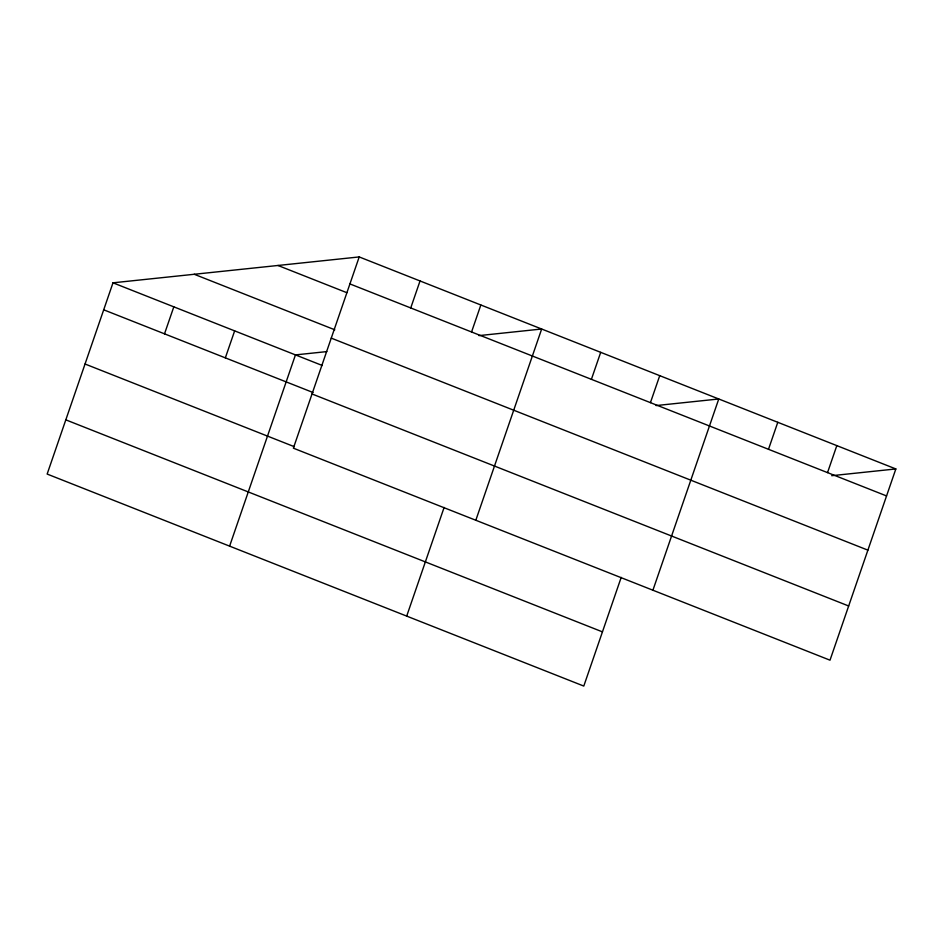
<?xml version="1.0" encoding="UTF-8"?>
<svg xmlns="http://www.w3.org/2000/svg" width="943" height="943" viewBox="0 0 943 943"><rect width="100%" height="100%" fill="white"/><g stroke="black" fill="none" stroke-linecap="round" stroke-linejoin="round"><path stroke-width="1.41" d="M359.212 256.932L293.367 448.173L830.005 660.183L895.85 468.942L359.212 256.932L112.995 282.817L47.15 474.058L583.788 686.068L621.201 577.387M164.518 333.834L173.818 306.84M225.342 357.869L234.642 330.875M229.609 546.138L295.454 354.898L326.82 351.598M410.735 307.948L420.036 280.955M471.559 331.983L480.847 304.99M406.692 616.109L444.118 507.428M475.826 520.253L541.671 329.013L478.95 335.614M591.402 379.334L600.703 352.34M650.434 402.649L659.735 375.656M652.91 590.224L718.766 398.983L656.045 405.573M768.498 449.292L777.786 422.299M827.53 472.62L836.818 445.626M831.702 475.696L895.85 468.942M349.924 283.926L886.55 495.935M277.961 265.466L346.894 292.707M194.246 274.272L334.812 329.802M331.252 338.124L867.89 550.146M112.995 282.817L322.282 365.495M103.706 309.811L312.993 392.488M312.027 393.962L848.665 605.984M85.047 364.01L294.334 446.699M65.81 419.847L602.447 631.869"/></g></svg>
